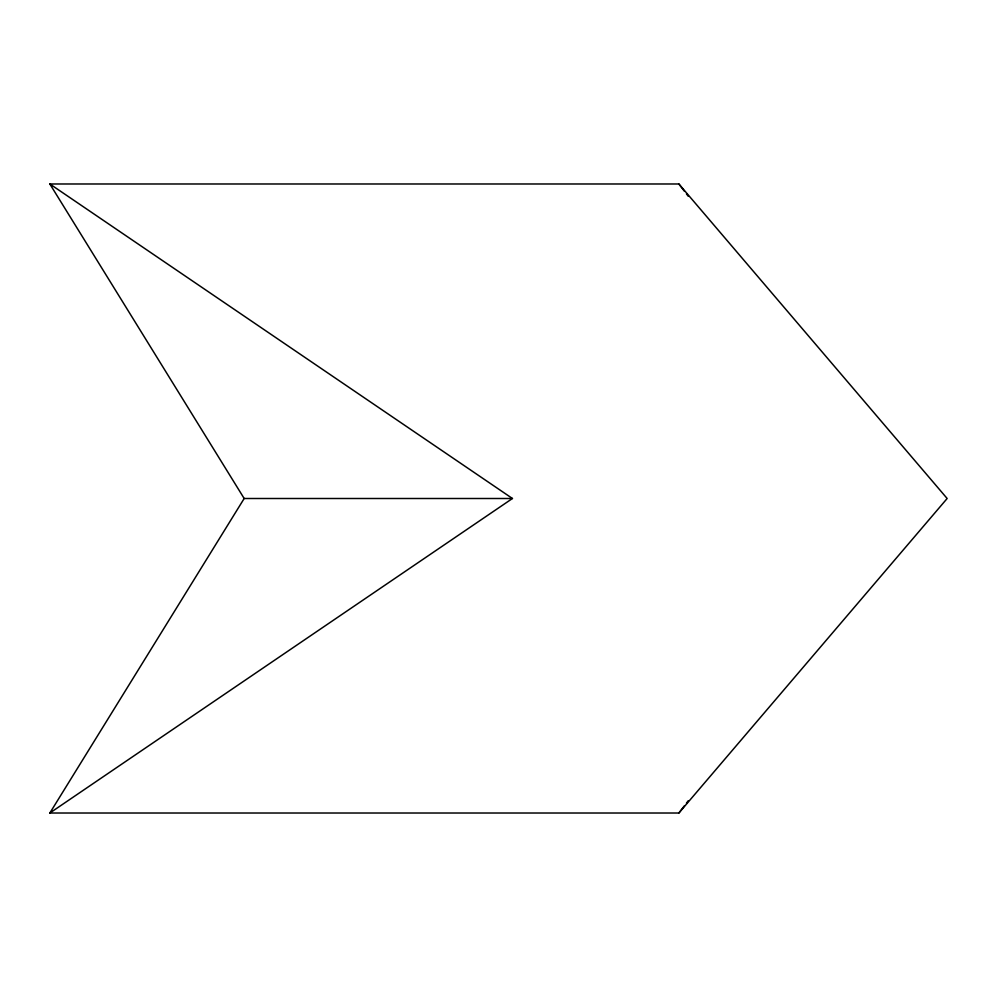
<?xml version="1.0" encoding="UTF-8"?>
<svg xmlns="http://www.w3.org/2000/svg" width="997" height="997" viewBox="0 0 997 997"><rect width="100%" height="100%" fill="white"/><g stroke="black" fill="none" stroke-linecap="round" stroke-linejoin="round"><path stroke-width="1.5" d="M49.85 813.016L244.178 498.5L512.446 498.5L49.85 813.016L678.882 813.016L947.15 498.5L678.882 183.984L49.85 183.984L244.178 498.5M678.882 813.016L684.54 805.613M686.434 803.146L688.316 800.678M49.85 183.984L512.446 498.5M678.882 183.984L684.54 191.387M686.434 193.854L688.316 196.322"/></g></svg>
